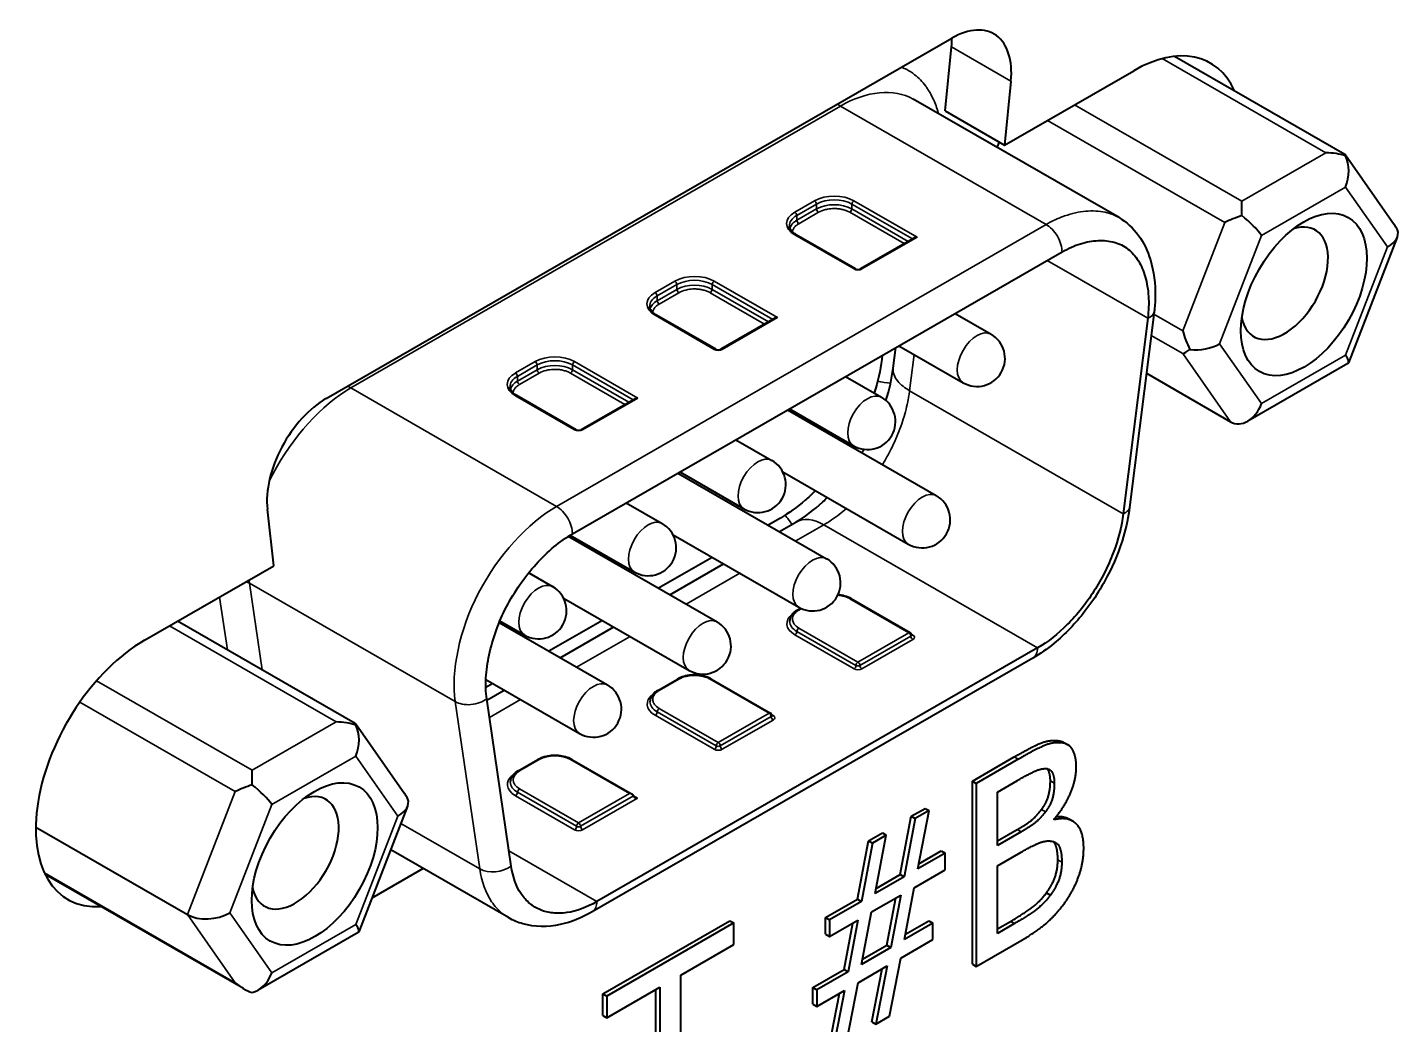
# Model space of a CAD drawing. Header units: millimetres. Extents: x 0 to 1682, y 0 to 1188.
# Drawn here: x 1558.25 to 1568.06, y 968.57 to 975.7 of the extents above; entities that cross this region are included whole.
import ezdxf

# ---------------------------------------------------------------- set-up
doc = ezdxf.new("R2010")
doc.units = ezdxf.units.MM
doc.header["$LTSCALE"] = 2
doc.layers.add('가시적인 것(ISO)', color=3, linetype='Continuous', lineweight=40)
doc.layers.add('가시적인 좁은 것(ISO)', color=3, linetype='Continuous', lineweight=35)

msp = doc.modelspace()

# ---------------------------------------------------------------- linework, layer by layer
at = {"layer": '가시적인 것(ISO)'}
for p, q in [((1560.3837, 973.0438), (1564.8562, 975.6194)), ((1564.8077, 975.099), (1564.8531, 975.5564)), ((1567.6652, 974.7878), (1566.4477, 975.4889)), ((1565.232, 974.8547), (1566.1555, 975.3865)), ((1565.2774, 975.3121), (1565.232, 974.8547)), ((1566.05, 974.3359), (1564.5792, 975.1829)), ((1564.8077, 975.099), (1565.232, 974.8547)), ((1565.1796, 974.8371), (1565.1948, 974.8761)), ((1567.6679, 974.7853), (1568.0169, 974.2874)), ((1566.9281, 974.3501), (1566.9281, 974.4535)), ((1564.1658, 973.9697), (1563.742, 974.2138)), ((1564.5874, 974.1914), (1564.2024, 973.9697)), ((1568.0393, 974.1973), (1567.6908, 973.2989)), ((1562.1428, 972.0755), (1565.6428, 974.0911)), ((1563.1674, 973.3948), (1562.7436, 973.6388)), ((1564.8781, 973.6507), (1565.1353, 973.5026)), ((1566.3011, 973.6615), (1566.1259, 972.2644)), ((1563.589, 973.6165), (1563.2039, 973.3948)), ((1566.2554, 973.6162), (1566.0803, 972.2192)), ((1564.3572, 973.3507), (1564.3536, 973.3221)), ((1564.4355, 973.2591), (1564.454, 973.4064)), ((1564.4774, 973.4199), (1564.9357, 973.156)), ((1567.6862, 973.2934), (1566.9701, 972.8811)), ((1564.0947, 973.1995), (1564.3518, 973.0515)), ((1566.2461, 973.2229), (1566.8465, 972.8772)), ((1562.1689, 972.8198), (1561.7451, 973.0638)), ((1562.5905, 973.0415), (1562.2055, 972.8198)), ((1563.68, 972.9608), (1564.7435, 972.3483)), ((1563.6939, 972.9687), (1564.1522, 972.7048)), ((1563.3112, 972.7484), (1563.5683, 972.6003)), ((1562.8966, 972.5096), (1563.9601, 971.8971)), ((1562.9104, 972.5176), (1563.3687, 972.2537)), ((1563.6463, 972.5186), (1564.5439, 972.0017)), ((1562.5277, 972.2972), (1562.7848, 972.1491)), ((1560.008, 971.8464), (1559.9626, 972.2515)), ((1563.6292, 972.1881), (1563.542, 972.1379)), ((1563.6227, 972.0914), (1563.7407, 972.1594)), ((1562.1138, 972.058), (1563.1766, 971.446)), ((1562.1272, 972.0663), (1562.5852, 971.8025)), ((1562.8628, 972.0674), (1563.7604, 971.5505)), ((1563.1412, 971.9071), (1562.7585, 971.6867)), ((1559.0845, 971.3146), (1560.008, 971.8464)), ((1561.8307, 971.7962), (1562.0014, 971.6979)), ((1562.8392, 971.6403), (1563.2219, 971.8606)), ((1562.0793, 971.6162), (1562.977, 971.0993)), ((1564.1355, 971.6123), (1564.5578, 971.3691)), ((1563.7518, 971.5309), (1563.7737, 971.5435)), ((1560.591, 970.7188), (1559.3205, 971.4505)), ((1561.6193, 971.4404), (1562.3931, 970.9948)), ((1561.6247, 971.4533), (1561.8018, 971.3513)), ((1562.3577, 971.4559), (1561.975, 971.2356)), ((1562.0557, 971.1891), (1562.4384, 971.4095)), ((1565.4344, 971.1867), (1562.2845, 969.3729)), ((1565.4676, 971.2602), (1562.3179, 969.4464)), ((1561.3095, 971.1573), (1561.3095, 971.1573)), ((1561.5742, 971.0048), (1561.5235, 970.9756)), ((1561.5243, 971.0336), (1562.1935, 970.6482)), ((1562.7534, 970.9559), (1562.8948, 971.0374)), ((1563.1371, 971.0374), (1563.5594, 970.7942)), ((1561.7053, 969.6999), (1561.5301, 970.8951)), ((1561.5313, 970.8871), (1561.655, 970.9583)), ((1561.3304, 970.8643), (1561.3304, 970.8643)), ((1560.5937, 970.7164), (1560.9428, 970.2184)), ((1565.5988, 970.5982), (1565.6271, 970.5819)), ((1565.6553, 970.5838), (1565.6836, 970.5675)), ((1561.7549, 970.381), (1561.8964, 970.4624)), ((1562.1386, 970.4624), (1562.5709, 970.2135)), ((1565.0019, 970.3075), (1565.3017, 970.4801)), ((1565.33, 970.4638), (1565.0302, 970.2912)), ((1559.854, 970.2812), (1559.854, 970.3845)), ((1565.0019, 968.9994), (1565.0019, 970.3075)), ((1565.0019, 970.3075), (1565.0302, 970.2912)), ((1565.1806, 970.2293), (1565.3245, 970.3122)), ((1565.0302, 970.2912), (1565.0302, 968.9831)), ((1565.1806, 969.8467), (1565.1806, 970.2293)), ((1560.9652, 970.1284), (1560.6167, 969.2299)), ((1564.5655, 970.0561), (1564.6636, 970.1126)), ((1564.6919, 970.0963), (1564.5938, 970.0399)), ((1564.6121, 969.6794), (1564.6919, 970.0963)), ((1564.6636, 970.1126), (1564.6919, 970.0963)), ((1564.4857, 969.6392), (1564.5655, 970.0561)), ((1564.5938, 970.0399), (1564.514, 969.6229)), ((1564.5655, 970.0561), (1564.5938, 970.0399)), ((1565.5858, 970.0302), (1565.5858, 970.0366)), ((1565.6905, 970.0378), (1565.7188, 970.0216)), ((1558.3067, 969.9771), (1559.3905, 969.3529)), ((1564.2602, 969.8803), (1564.3583, 969.9368)), ((1564.3866, 969.9205), (1564.2885, 969.864)), ((1564.3068, 969.5036), (1564.3866, 969.9205)), ((1564.3583, 969.9368), (1564.3866, 969.9205)), ((1565.1806, 969.8793), (1565.3228, 969.9612)), ((1565.3511, 969.9449), (1565.1806, 969.8467)), ((1561.6852, 969.3313), (1560.8439, 969.8157)), ((1564.1804, 969.4634), (1564.2602, 969.8803)), ((1564.2885, 969.864), (1564.2087, 969.4471)), ((1564.2602, 969.8803), (1564.2885, 969.864)), ((1564.6191, 969.716), (1564.78, 969.8087)), ((1564.78, 969.8087), (1564.8083, 969.7924)), ((1564.8083, 969.7924), (1564.6121, 969.6794)), ((1564.8083, 969.6737), (1564.8083, 969.7924)), ((1565.1806, 969.7015), (1565.3511, 969.7997)), ((1559.7911, 968.8241), (1558.3739, 969.6402)), ((1561.0763, 969.6819), (1560.7103, 969.4712)), ((1564.514, 969.6229), (1564.3068, 969.5036)), ((1564.3138, 969.5402), (1564.4857, 969.6392)), ((1564.4857, 969.6392), (1564.514, 969.6229)), ((1564.5855, 969.5454), (1564.8083, 969.6737)), ((1565.1806, 969.2181), (1565.1806, 969.7015)), ((1564.5168, 969.1761), (1564.5855, 969.5454)), ((1563.9512, 969.3314), (1564.1804, 969.4634)), ((1564.2087, 969.4471), (1563.9795, 969.3151)), ((1564.1804, 969.4634), (1564.2087, 969.4471)), ((1564.2802, 969.3717), (1564.4902, 969.4926)), ((1564.3913, 969.1343), (1564.455, 969.4723)), ((1564.4902, 969.4926), (1564.4196, 969.118)), ((1565.5309, 969.5075), (1565.5592, 969.4913)), ((1563.9512, 969.2127), (1563.9512, 969.3314)), ((1563.9512, 969.3314), (1563.9795, 969.3151)), ((1563.9795, 969.3151), (1563.9795, 969.1964)), ((1563.9795, 969.1964), (1564.1821, 969.3131)), ((1564.1821, 969.3131), (1564.1134, 968.9438)), ((1564.2096, 968.9971), (1564.2802, 969.3717)), ((1560.612, 969.2244), (1559.896, 968.8121)), ((1562.3596, 968.7858), (1563.2691, 969.3096)), ((1563.2974, 969.2933), (1562.3879, 968.7696)), ((1563.2691, 969.3096), (1563.2974, 969.2933)), ((1563.2974, 969.1385), (1563.2974, 969.2933)), ((1564.0851, 968.9601), (1564.1471, 969.2929)), ((1564.7194, 969.2928), (1564.5168, 969.1761)), ((1564.5236, 969.2126), (1564.6911, 969.3091)), ((1564.6911, 969.3091), (1564.7194, 969.2928)), ((1564.7194, 969.1741), (1564.7194, 969.2928)), ((1565.1806, 969.2507), (1565.2742, 969.3046)), ((1565.3025, 969.2883), (1565.1806, 969.2181)), ((1562.9178, 968.92), (1563.2974, 969.1385)), ((1563.9512, 969.2127), (1563.9795, 969.1964)), ((1564.4196, 969.118), (1564.2096, 968.9971)), ((1564.2165, 969.0337), (1564.3913, 969.1343)), ((1564.3913, 969.1343), (1564.4196, 969.118)), ((1564.4902, 969.0421), (1564.7194, 969.1741)), ((1565.0302, 968.9831), (1565.3548, 969.17)), ((1564.4104, 968.6262), (1564.4902, 969.0421)), ((1562.9178, 967.7667), (1562.9178, 968.92)), ((1563.8623, 968.8318), (1564.0851, 968.9601)), ((1564.1134, 968.9438), (1563.8906, 968.8155)), ((1564.0851, 968.9601), (1564.1134, 968.9438)), ((1564.1849, 968.8663), (1564.3921, 968.9856)), ((1564.284, 968.586), (1564.3568, 968.9652)), ((1564.3921, 968.9856), (1564.3123, 968.5697)), ((1565.0019, 968.9994), (1565.0302, 968.9831)), ((1562.3879, 968.6148), (1562.7675, 968.8334)), ((1562.7675, 968.8334), (1562.7675, 967.6801)), ((1563.8623, 968.7131), (1563.8623, 968.8318)), ((1563.8623, 968.8318), (1563.8906, 968.8155)), ((1564.1051, 968.4504), (1564.1849, 968.8663)), ((1562.3596, 968.6311), (1562.3596, 968.7858)), ((1562.3596, 968.7858), (1562.3879, 968.7696)), ((1562.3879, 968.7696), (1562.3879, 968.6148)), ((1562.7392, 967.6964), (1562.7392, 968.8171)), ((1563.8906, 968.8155), (1563.8906, 968.6968)), ((1563.8906, 968.6968), (1564.0868, 968.8098)), ((1563.9787, 968.4102), (1564.0515, 968.7894)), ((1564.0868, 968.8098), (1564.007, 968.3939)), ((1562.3596, 968.6311), (1562.3879, 968.6148)), ((1563.8623, 968.7131), (1563.8906, 968.6968)), ((1564.3123, 968.5697), (1564.4104, 968.6262)), ((1564.284, 968.586), (1564.3123, 968.5697))]:
    msp.add_line(p, q, dxfattribs=at)
for centre, radius, start in [((1565.0355, 973.3293), 0.2, 240.06401), ((1564.252, 972.8781), 0.2, 240.06401), ((1563.4685, 972.427), 0.2, 240.06401), ((1564.6437, 972.175), 0.2, 240.06401), ((1562.685, 971.9758), 0.2, 240.06401), ((1563.8603, 971.7238), 0.2, 240.06401), ((1561.9016, 971.5246), 0.2, 240.06401), ((1563.0768, 971.2727), 0.2, 240.06401), ((1564.5478, 971.3518), 0.02, 0), ((1562.2933, 970.8215), 0.2, 240.06401), ((1563.5494, 970.7768), 0.02, 0)]:
    msp.add_arc(centre, radius, start, 60.06401, dxfattribs=at)
for centre, major_axis, ratio, start_param, end_param in [((1564.8562, 975.1288), (0.2994, 0.52), 0.578093, 5.37471, 7.06665), ((1564.432, 975.3732), (0.2994, 0.52), 0.578093, 5.37471, 5.499713), ((1566.1555, 974.4872), (0.5489, 0.9532), 0.578093, 5.88475, 7.06665), ((1565.7313, 974.7315), (0.5489, 0.9532), 0.578093, 5.88475, 5.888031), ((1567.5285, 974.6357), (0.2828, 0), 0.578093, 1.047198, 1.570796), ((1567.5285, 974.6357), (0.1382, 0.151), 0.200209, 6.067743, 6.327609), ((1567.5285, 974.6357), (0.0495, 0.2231), 0.697566, 4.496947, 5.544144), ((1566.9281, 974.29), (0.2442, 0.0862), 0.219744, 1.493425, 2.017023), ((1566.9281, 974.29), (-0.1605, 0.1377), 0.219744, 3.851553, 4.89875), ((1567.2332, 973.8667), (-0.2196, -0.3813), 0.578093, 5.698553, 10.00941), ((1567.8287, 974.2074), (-0.2155, -0.0261), 0.564325, 2.21619, 3.263388), ((1567.8287, 974.2074), (-0.2065, 0.1889), 0.697566, 4.233214, 4.404232), ((1564.6074, 974.1799), (0.0283, 0), 0.578093, 1.570796, 2.354261), ((1566.1423, 973.6814), (0.1588, -0.0199), 0.479874, 6.283098, 6.283185), ((1563.6089, 973.6049), (0.0283, 0), 0.578093, 1.570796, 2.354261), ((1566.6279, 973.516), (0.0922, -0.2613), 0.410496, 4.526028, 5.049626), ((1566.6279, 973.516), (-0.2155, -0.0261), 0.564325, 1.168993, 2.21619), ((1566.6279, 973.516), (0.1382, 0.151), 0.200209, 3.449749, 3.973348), ((1567.5285, 973.4334), (0.1605, -0.1377), 0.219744, 6.205814, 6.993145), ((1560.3837, 972.5533), (0.2994, 0.52), 0.578093, 0.783464, 2.475404), ((1562.6105, 973.0299), (0.0283, 0), 0.578093, 1.570796, 2.354261), ((1566.9281, 973.0877), (0.0495, 0.2231), 0.697566, 2.926151, 4.496947), ((1559.0845, 970.4153), (-0.5489, -0.9532), 0.578093, 3.925057, 6.651513), ((1565.3545, 971.3254), (0.0799, -0.1386), 0.577957, 6.283066, 6.283185), ((1560.4544, 970.5667), (0.2828, 0), 0.578093, 1.047198, 1.570796), ((1560.4544, 970.5667), (0.1382, 0.151), 0.200209, 6.067743, 6.327609), ((1560.4544, 970.5667), (0.0495, 0.2231), 0.697566, 4.496947, 5.544144), ((1559.854, 970.221), (0.2442, 0.0862), 0.219744, 1.493425, 2.017023), ((1559.854, 970.221), (-0.1605, 0.1377), 0.219744, 3.851553, 4.89875), ((1560.1621, 969.7947), (-0.2196, -0.3813), 0.578093, 5.698553, 10.00941), ((1560.7546, 970.1384), (-0.2065, 0.1889), 0.697566, 4.233214, 4.404232), ((1562.551, 970.2019), (0.0283, 0), 0.578093, 0, 1.570796), ((1562.6075, 970.2019), (0.0283, 0), 0.578093, 3.141593, 4.712389), ((1560.7546, 970.1384), (0.2155, 0.0261), 0.564325, 5.357783, 6.404981), ((1559.5538, 969.447), (-0.2155, -0.0261), 0.564325, 0.645394, 2.21619), ((1560.4544, 969.3644), (-0.1605, 0.1377), 0.219744, 3.064221, 3.851553), ((1559.854, 969.0187), (0.0495, 0.2231), 0.697566, 3.449749, 4.496947), ((1559.854, 969.0187), (0.2065, -0.1889), 0.697566, 4.756813, 5.280411)]:
    msp.add_ellipse(centre, major_axis=major_axis, ratio=ratio, start_param=start_param, end_param=end_param, dxfattribs=at)
for centre in [(1567.3717, 973.7868), (1560.3007, 969.7149)]:
    msp.add_ellipse(centre, major_axis=(-0.3174, -0.5511), ratio=0.578093, dxfattribs=at)
for points, degree in [([(1564.4337, 975.2285), (1564.4337, 975.2285), (1564.4337, 975.2285), (1564.4337, 975.2285)], 3), ([(1566.05, 974.3359), (1566.05, 974.3359), (1566.05, 974.3359), (1566.05, 974.3359)], 3), ([(1564.3536, 973.3221), (1564.3438, 973.244), (1564.3265, 973.1639), (1564.3005, 973.081)], 3), ([(1564.3841, 973.0283), (1564.4092, 973.1076), (1564.4259, 973.1835), (1564.4355, 973.2592)], 3), ([(1564.1355, 972.7144), (1564.1332, 972.7105), (1564.1308, 972.7065), (1564.1284, 972.7025)], 3), ([(1563.807, 972.3156), (1563.7483, 972.2647), (1563.6891, 972.2227), (1563.6292, 972.1881)], 3), ([(1566.1259, 972.2644), (1566.1259, 972.2644), (1566.1259, 972.2643), (1566.1259, 972.2643)], 3), ([(1565.3017, 970.4801), (1565.4227, 970.5498), (1565.5438, 970.6015), (1565.5988, 970.5982)], 2), ([(1565.5988, 970.5982), (1565.6319, 970.5972), (1565.6553, 970.5838)], 2), ([(1565.6271, 970.5819), (1565.572, 970.5852), (1565.451, 970.5335), (1565.33, 970.4638)], 2), ([(1565.7444, 970.4078), (1565.7444, 970.4904), (1565.6885, 970.5801), (1565.6271, 970.5819)], 2), ([(1565.3245, 970.3122), (1565.4043, 970.3582), (1565.4932, 970.3988), (1565.5299, 970.3966)], 2), ([(1565.5299, 970.3966), (1565.5601, 970.3939), (1565.5876, 970.3397), (1565.5876, 970.2931)], 2), ([(1565.5858, 970.0366), (1565.6601, 970.1207), (1565.7444, 970.3155), (1565.7444, 970.4078)], 2), ([(1565.4961, 970.1044), (1565.5309, 970.1499), (1565.5594, 970.2479), (1565.5594, 970.3094)], 2), ([(1565.5876, 970.2931), (1565.5876, 970.2316), (1565.5592, 970.1336), (1565.5244, 970.0881)], 2), ([(1565.3228, 969.9612), (1565.3934, 970.0018), (1565.4603, 970.0573), (1565.4961, 970.1044)], 2), ([(1565.5244, 970.0881), (1565.4886, 970.041), (1565.4217, 969.9855), (1565.3511, 969.9449)], 2), ([(1565.7976, 969.8268), (1565.7976, 969.9518), (1565.6867, 970.0565), (1565.5858, 970.0302)], 2), ([(1565.601, 970.0544), (1565.6534, 970.0592), (1565.6905, 970.0378)], 2), ([(1565.3511, 969.7997), (1565.429, 969.8445), (1565.5134, 969.8804), (1565.5491, 969.8798)], 2), ([(1565.5491, 969.8798), (1565.6041, 969.8775), (1565.6408, 969.8033), (1565.6408, 969.729)], 2), ([(1565.6802, 969.4634), (1565.7334, 969.5428), (1565.7976, 969.7292), (1565.7976, 969.8268)], 2), ([(1565.5309, 969.5075), (1565.5731, 969.5668), (1565.6125, 969.6764), (1565.6125, 969.7453)], 2), ([(1565.6408, 969.729), (1565.6408, 969.6601), (1565.6014, 969.5505), (1565.5592, 969.4913)], 2), ([(1565.2742, 969.3046), (1565.3732, 969.3616), (1565.4869, 969.4483), (1565.5309, 969.5075)], 2), ([(1565.5592, 969.4913), (1565.5152, 969.432), (1565.4015, 969.3453), (1565.3025, 969.2883)], 2), ([(1565.3548, 969.17), (1565.4703, 969.2365), (1565.6161, 969.3692), (1565.6802, 969.4634)], 2), ([(1562.2844, 969.3728), (1562.2844, 969.3728), (1562.2845, 969.3728), (1562.2845, 969.3729)], 3)]:
    msp.add_open_spline(points, degree=degree, dxfattribs=at)
for points, degree, knots in [([(1566.05, 974.3359), (1566.1042, 974.3047), (1566.1521, 974.2602), (1566.2266, 974.1574), (1566.2548, 974.0977), (1566.2991, 973.9529), (1566.3108, 973.8628), (1566.3082, 973.7334), (1566.3056, 973.6976), (1566.3011, 973.6615)], 3, [0, 0, 0, 0, 0.0628406, 0.0628406, 0.1268226, 0.1268226, 0.2083423, 0.2083423, 0.238476, 0.238476, 0.238476, 0.238476]), ([(1563.742, 974.2138), (1563.7356, 974.2174), (1563.7298, 974.2214), (1563.7195, 974.2295), (1563.7149, 974.2337), (1563.7072, 974.2422), (1563.7041, 974.2465), (1563.699, 974.255), (1563.6971, 974.2592), (1563.6946, 974.2675), (1563.6939, 974.2716), (1563.6937, 974.2756)], 3, [3.1415927, 3.1415927, 3.1415927, 3.1415927, 3.2937523, 3.2937523, 3.445912, 3.445912, 3.5980716, 3.5980716, 3.7502313, 3.7502313, 3.9023909, 3.9023909, 3.9023909, 3.9023909]), ([(1565.6428, 974.0911), (1565.6879, 974.117), (1565.7319, 974.136), (1565.8181, 974.1627), (1565.8608, 974.1704), (1565.9419, 974.174), (1565.9802, 974.1701), (1566.0521, 974.15), (1566.0852, 974.1338), (1566.1426, 974.0893), (1566.1676, 974.0605), (1566.209, 973.9928), (1566.2253, 973.9544), (1566.2496, 973.8694), (1566.2575, 973.8224), (1566.2638, 973.7238), (1566.2624, 973.6717), (1566.2554, 973.6162)], 3, [-1, -1, -1, -1, -0.875, -0.875, -0.75, -0.75, -0.625, -0.625, -0.5, -0.5, -0.375, -0.375, -0.25, -0.25, -0.125, -0.125, 0, 0, 0, 0]), ([(1564.1658, 973.9697), (1564.1667, 973.9692), (1564.1679, 973.9686), (1564.1707, 973.9676), (1564.1723, 973.9671), (1564.1759, 973.9664), (1564.1779, 973.9661), (1564.1822, 973.9657), (1564.1846, 973.9657), (1564.1893, 973.9659), (1564.1917, 973.9662), (1564.196, 973.9671), (1564.1979, 973.9677), (1564.2006, 973.9688), (1564.2016, 973.9693), (1564.2024, 973.9697)], 3, [0, 0, 0, 0, 0.00145885, 0.00145885, 0.00288693, 0.00288693, 0.00444941, 0.00444941, 0.00618339, 0.00618339, 0.00801387, 0.00801387, 0.00976599, 0.00976599, 0.01097911, 0.01097911, 0.01097911, 0.01097911]), ([(1562.7436, 973.6388), (1562.7372, 973.6425), (1562.7314, 973.6464), (1562.721, 973.6545), (1562.7165, 973.6587), (1562.7088, 973.6672), (1562.7056, 973.6715), (1562.7006, 973.68), (1562.6987, 973.6842), (1562.6961, 973.6925), (1562.6954, 973.6966), (1562.6952, 973.7007)], 3, [3.1415927, 3.1415927, 3.1415927, 3.1415927, 3.2937523, 3.2937523, 3.445912, 3.445912, 3.5980716, 3.5980716, 3.7502313, 3.7502313, 3.9023909, 3.9023909, 3.9023909, 3.9023909]), ([(1563.1674, 973.3948), (1563.1683, 973.3942), (1563.1695, 973.3937), (1563.1723, 973.3926), (1563.1739, 973.3922), (1563.1774, 973.3914), (1563.1794, 973.3911), (1563.1838, 973.3907), (1563.1861, 973.3907), (1563.1908, 973.391), (1563.1932, 973.3913), (1563.1975, 973.3922), (1563.1995, 973.3928), (1563.2022, 973.3938), (1563.2032, 973.3943), (1563.2039, 973.3948)], 3, [0, 0, 0, 0, 0.00145885, 0.00145885, 0.00288693, 0.00288693, 0.00444941, 0.00444941, 0.00618339, 0.00618339, 0.00801387, 0.00801387, 0.00976599, 0.00976599, 0.01097911, 0.01097911, 0.01097911, 0.01097911]), ([(1561.7451, 973.0638), (1561.7387, 973.0675), (1561.7329, 973.0714), (1561.7226, 973.0795), (1561.7181, 973.0837), (1561.7104, 973.0922), (1561.7072, 973.0965), (1561.7021, 973.105), (1561.7003, 973.1093), (1561.6977, 973.1176), (1561.697, 973.1216), (1561.6968, 973.1257)], 3, [3.1415927, 3.1415927, 3.1415927, 3.1415927, 3.2937523, 3.2937523, 3.445912, 3.445912, 3.5980716, 3.5980716, 3.7502313, 3.7502313, 3.9023909, 3.9023909, 3.9023909, 3.9023909]), ([(1562.1689, 972.8198), (1562.1698, 972.8193), (1562.171, 972.8187), (1562.1738, 972.8177), (1562.1754, 972.8172), (1562.179, 972.8164), (1562.181, 972.8161), (1562.1853, 972.8158), (1562.1877, 972.8157), (1562.1924, 972.816), (1562.1948, 972.8163), (1562.1991, 972.8172), (1562.2011, 972.8178), (1562.2038, 972.8189), (1562.2047, 972.8194), (1562.2055, 972.8198)], 3, [0, 0, 0, 0, 0.00145885, 0.00145885, 0.00288693, 0.00288693, 0.00444941, 0.00444941, 0.00618339, 0.00618339, 0.00801387, 0.00801387, 0.00976599, 0.00976599, 0.01097911, 0.01097911, 0.01097911, 0.01097911]), ([(1564.2131, 972.6537), (1564.2171, 972.6603), (1564.221, 972.6669), (1564.2261, 972.6755), (1564.2273, 972.6775), (1564.2284, 972.6795)], 3, [0.192867965, 0.192867965, 0.192867965, 0.192867965, 0.198603676, 0.198603676, 0.20036473, 0.20036473, 0.20036473, 0.20036473]), ([(1563.8802, 972.3839), (1563.8787, 972.3825), (1563.8544, 972.3582), (1563.83, 972.3355), (1563.807, 972.3156)], 3, [0.74554502, 0.74554502, 0.74554502, 0.74554502, 0.75000605, 0.82049107, 0.82049107, 0.82049107, 0.82049107]), ([(1563.7407, 972.1594), (1563.8015, 972.1944), (1563.8683, 972.2437), (1563.944, 972.3145), (1563.9545, 972.3247), (1563.965, 972.3351)], 3, [0, 0, 0, 0, 0.07608676, 0.07608676, 0.08829626, 0.08829626, 0.08829626, 0.08829626]), ([(1566.1259, 972.2643), (1566.1173, 972.1976), (1566.103, 972.1273), (1566.0544, 971.9617), (1566.0145, 971.8643), (1565.9599, 971.7592), (1565.9532, 971.7467), (1565.9361, 971.7158), (1565.9255, 971.6974), (1565.8816, 971.6245), (1565.8452, 971.5717), (1565.7397, 971.436), (1565.6649, 971.3573), (1565.5372, 971.2522), (1565.4861, 971.2165), (1565.4344, 971.1867)], 3, [0, 0, 0, 0, 0.0564974, 0.0564974, 0.1348795, 0.1348795, 0.1454832, 0.1454832, 0.1613929, 0.1613929, 0.2093116, 0.2093116, 0.2922888, 0.2922888, 0.3443958, 0.3443958, 0.3443958, 0.3443958]), ([(1566.0803, 972.2192), (1566.0689, 972.1284), (1566.0452, 972.0344), (1565.9911, 971.8925), (1565.9702, 971.8451), (1565.9242, 971.7534), (1565.8989, 971.7085), (1565.8431, 971.6211), (1565.8128, 971.5791), (1565.7499, 971.5004), (1565.717, 971.4632), (1565.6135, 971.3588), (1565.5414, 971.3027), (1565.4676, 971.2602)], 3, [-1, -1, -1, -1, -0.75, -0.75, -0.625, -0.625, -0.5, -0.5, -0.375, -0.375, -0.25, -0.25, 0, 0, 0, 0]), ([(1561.5301, 970.8951), (1561.5232, 970.9426), (1561.5218, 970.993), (1561.528, 971.0986), (1561.5359, 971.1545), (1561.5602, 971.2678), (1561.5765, 971.325), (1561.618, 971.4405), (1561.6429, 971.4981), (1561.7004, 971.6088), (1561.7334, 971.663), (1561.8053, 971.7659), (1561.8436, 971.8139), (1561.9244, 971.9035), (1561.9672, 971.9451), (1562.0537, 972.0179), (1562.0977, 972.0496), (1562.1428, 972.0755)], 3, [-1, -1, -1, -1, -0.875, -0.875, -0.75, -0.75, -0.625, -0.625, -0.5, -0.5, -0.375, -0.375, -0.25, -0.25, -0.125, -0.125, 0, 0, 0, 0]), ([(1564.1355, 971.6123), (1564.1223, 971.6199), (1564.1074, 971.6261), (1564.0757, 971.6354), (1564.059, 971.6386), (1564.0419, 971.6402)], 3, [0, 0, 0, 0, 0.3141593, 0.3141593, 0.6214544, 0.6214544, 0.6214544, 0.6214544]), ([(1563.7518, 971.5309), (1563.7452, 971.5271), (1563.739, 971.5229), (1563.7277, 971.5139), (1563.7225, 971.5091), (1563.7133, 971.4987), (1563.7093, 971.4932), (1563.7027, 971.4815), (1563.7001, 971.4754), (1563.6966, 971.4626), (1563.6957, 971.4561), (1563.6957, 971.4495)], 3, [1.5707963, 1.5707963, 1.5707963, 1.5707963, 1.727876, 1.727876, 1.8849556, 1.8849556, 2.0420352, 2.0420352, 2.1991149, 2.1991149, 2.3561945, 2.3561945, 2.3561945, 2.3561945]), ([(1564.5678, 971.3518), (1564.5678, 971.3508), (1564.5681, 971.3498), (1564.5684, 971.3491), (1564.5685, 971.349), (1564.5685, 971.3489)], 3, [0, 0, 0, 0, 0.002220337, 0.002220337, 0.003327735, 0.003327735, 0.003327735, 0.003327735]), ([(1563.1371, 971.0374), (1563.1239, 971.045), (1563.109, 971.0512), (1563.0769, 971.0606), (1563.0598, 971.0637), (1563.0249, 971.0669), (1563.007, 971.0669), (1562.972, 971.0637), (1562.9549, 971.0606), (1562.9229, 971.0512), (1562.908, 971.045), (1562.8948, 971.0374)], 3, [6.283185, 6.283185, 6.283185, 6.283185, 6.597345, 6.597345, 6.911504, 6.911504, 7.225663, 7.225663, 7.539822, 7.539822, 7.853982, 7.853982, 7.853982, 7.853982]), ([(1562.7534, 970.9559), (1562.7468, 970.9521), (1562.7406, 970.948), (1562.7292, 970.939), (1562.7241, 970.9341), (1562.7149, 970.9237), (1562.7109, 970.9182), (1562.7043, 970.9065), (1562.7017, 970.9004), (1562.6982, 970.8877), (1562.6973, 970.8811), (1562.6973, 970.8746)], 3, [1.5707963, 1.5707963, 1.5707963, 1.5707963, 1.727876, 1.727876, 1.8849556, 1.8849556, 2.0420352, 2.0420352, 2.1991149, 2.1991149, 2.3561945, 2.3561945, 2.3561945, 2.3561945]), ([(1563.5694, 970.7768), (1563.5694, 970.7758), (1563.5697, 970.7749), (1563.57, 970.7741), (1563.5701, 970.774), (1563.5701, 970.774)], 3, [0, 0, 0, 0, 0.002220337, 0.002220337, 0.003327735, 0.003327735, 0.003327735, 0.003327735]), ([(1562.1386, 970.4624), (1562.1254, 970.47), (1562.1105, 970.4762), (1562.0785, 970.4856), (1562.0614, 970.4888), (1562.0264, 970.492), (1562.0086, 970.492), (1561.9736, 970.4888), (1561.9565, 970.4856), (1561.9245, 970.4762), (1561.9096, 970.47), (1561.8964, 970.4624)], 3, [6.283185, 6.283185, 6.283185, 6.283185, 6.597345, 6.597345, 6.911504, 6.911504, 7.225663, 7.225663, 7.539822, 7.539822, 7.853982, 7.853982, 7.853982, 7.853982]), ([(1565.5594, 970.3094), (1565.5594, 970.356), (1565.542, 970.3901), (1565.5374, 970.3955)], 2, [0, 0, 0, 1, 1.259239, 1.259239, 1.259239]), ([(1561.7549, 970.381), (1561.7483, 970.3772), (1561.7422, 970.373), (1561.7308, 970.364), (1561.7256, 970.3592), (1561.7164, 970.3488), (1561.7124, 970.3433), (1561.7059, 970.3316), (1561.7033, 970.3254), (1561.6998, 970.3127), (1561.6989, 970.3062), (1561.6989, 970.2996)], 3, [1.5707963, 1.5707963, 1.5707963, 1.5707963, 1.727876, 1.727876, 1.8849556, 1.8849556, 2.0420352, 2.0420352, 2.1991149, 2.1991149, 2.3561945, 2.3561945, 2.3561945, 2.3561945]), ([(1565.6125, 969.7453), (1565.6125, 969.8195), (1565.5891, 969.867), (1565.5812, 969.8746)], 2, [0, 0, 0, 1, 1.276687, 1.276687, 1.276687]), ([(1562.3179, 969.4464), (1562.2441, 969.4039), (1562.1718, 969.377), (1562.0688, 969.3622), (1562.0354, 969.3615), (1561.9725, 969.3678), (1561.9427, 969.3749), (1561.8869, 969.398), (1561.8612, 969.4139), (1561.8152, 969.4527), (1561.7945, 969.4756), (1561.7402, 969.5556), (1561.7167, 969.6221), (1561.7053, 969.6999)], 3, [-1, -1, -1, -1, -0.75, -0.75, -0.625, -0.625, -0.5, -0.5, -0.375, -0.375, -0.25, -0.25, 0, 0, 0, 0]), ([(1562.2844, 969.3728), (1562.2117, 969.3312), (1562.1329, 969.2983), (1561.9656, 969.2622), (1561.874, 969.2627), (1561.7543, 969.2967), (1561.7202, 969.3111), (1561.6886, 969.3293)], 3, [0, 0, 0, 0, 0.074877, 0.074877, 0.1634822, 0.1634822, 0.2002796, 0.2002796, 0.2002796, 0.2002796])]:
    msp.add_open_spline(points, degree=degree, knots=knots, dxfattribs=at)
at = {"layer": '가시적인 좁은 것(ISO)'}
for p, q in [((1565.2774, 975.3121), (1564.8531, 975.5564)), ((1567.5285, 974.7992), (1566.3594, 975.4725)), ((1564.0589, 975.134), (1560.5588, 973.1184)), ((1565.5297, 974.287), (1564.0589, 975.134)), ((1565.7317, 975.1425), (1566.9281, 974.4535)), ((1566.8056, 974.3012), (1565.5382, 975.0311)), ((1566.9281, 974.4535), (1567.5285, 974.7992)), ((1567.0695, 974.2085), (1567.6699, 974.5543)), ((1567.6699, 974.5543), (1567.9701, 974.126)), ((1563.8734, 974.4565), (1563.732, 974.3751)), ((1563.7461, 974.3512), (1563.8876, 974.4326)), ((1563.8876, 974.4326), (1563.8886, 974.3982)), ((1564.1402, 974.3982), (1564.1412, 974.4326)), ((1564.1412, 974.4326), (1564.5737, 974.1836)), ((1564.6074, 974.1962), (1564.1553, 974.4565)), ((1563.7461, 974.3512), (1563.7472, 974.3168)), ((1563.8886, 974.3982), (1563.7472, 974.3168)), ((1563.9027, 974.3743), (1563.7613, 974.2928)), ((1564.5155, 974.15), (1564.126, 974.3743)), ((1564.5433, 974.166), (1564.1402, 974.3982)), ((1565.5297, 974.287), (1562.0296, 972.2714)), ((1566.5055, 973.5272), (1566.8056, 974.3012)), ((1563.732, 974.2128), (1564.1558, 973.9687)), ((1564.2123, 973.9687), (1564.6074, 974.1962)), ((1566.7694, 973.4345), (1567.0695, 974.2085)), ((1567.9701, 974.126), (1567.6699, 973.352)), ((1565.5369, 974.03), (1566.2554, 973.6162)), ((1562.875, 973.8816), (1562.7336, 973.8001)), ((1562.7477, 973.7762), (1562.8891, 973.8577)), ((1562.8902, 973.8232), (1562.7487, 973.7418)), ((1562.8891, 973.8577), (1562.8902, 973.8232)), ((1563.1417, 973.8232), (1563.1427, 973.8577)), ((1563.5449, 973.5911), (1563.1417, 973.8232)), ((1563.1427, 973.8577), (1563.5753, 973.6086)), ((1563.6089, 973.6213), (1563.1569, 973.8816)), ((1562.7477, 973.7762), (1562.7487, 973.7418)), ((1562.9043, 973.7993), (1562.7629, 973.7179)), ((1563.517, 973.5751), (1563.1276, 973.7993)), ((1562.7336, 973.6378), (1563.1574, 973.3938)), ((1566.2991, 973.646), (1566.5055, 973.5272)), ((1563.2139, 973.3938), (1563.6089, 973.6213)), ((1566.5055, 973.3637), (1566.28, 973.4935)), ((1567.0695, 973.0062), (1566.7694, 973.4345)), ((1564.5529, 973.0988), (1564.5854, 973.3577)), ((1566.8465, 972.8772), (1566.5055, 973.3637)), ((1567.6699, 973.352), (1567.0695, 973.0062)), ((1561.8766, 973.3066), (1561.7351, 973.2252)), ((1561.7493, 973.2013), (1561.8907, 973.2827)), ((1561.8917, 973.2483), (1561.7503, 973.1668)), ((1561.8907, 973.2827), (1561.8917, 973.2483)), ((1562.1433, 973.2483), (1562.1443, 973.2827)), ((1562.5464, 973.0161), (1562.1433, 973.2483)), ((1562.1443, 973.2827), (1562.5768, 973.0336)), ((1562.6105, 973.0463), (1562.1584, 973.3066)), ((1561.7493, 973.2013), (1561.7503, 973.1668)), ((1561.9059, 973.2243), (1561.7644, 973.1429)), ((1562.5186, 973.0001), (1562.1292, 973.2243)), ((1562.0296, 972.2714), (1560.5588, 973.1184)), ((1561.7351, 973.0629), (1562.1589, 972.8188)), ((1562.2155, 972.8188), (1562.6105, 973.0463)), ((1564.5529, 973.0988), (1566.0803, 972.2192)), ((1563.7395, 972.0241), (1563.9403, 972.1398)), ((1563.9403, 972.1398), (1565.4676, 971.2602)), ((1562.956, 971.573), (1563.3387, 971.7934)), ((1559.8344, 971.7227), (1559.9253, 971.1022)), ((1561.3052, 970.8757), (1559.8344, 971.7227)), ((1559.6766, 971.2454), (1559.6212, 971.6236)), ((1564.1255, 971.6113), (1564.5478, 971.3682)), ((1563.7802, 971.5405), (1563.7618, 971.5299)), ((1560.4544, 970.7302), (1559.2621, 971.4168)), ((1563.7476, 971.3774), (1564.1699, 971.1342)), ((1564.1841, 971.1587), (1563.7618, 971.4019)), ((1562.1726, 971.1218), (1562.5553, 971.3422)), ((1563.7335, 971.3529), (1564.1558, 971.1097)), ((1564.5478, 971.3682), (1564.1841, 971.1587)), ((1564.1982, 971.1342), (1564.562, 971.3437)), ((1564.2124, 971.1097), (1564.5761, 971.3192)), ((1564.5761, 971.3517), (1564.5672, 971.3569)), ((1558.7416, 971.0251), (1559.854, 970.3845)), ((1562.9048, 971.0364), (1562.7634, 970.9549)), ((1563.1271, 971.0364), (1563.5494, 970.7932)), ((1561.5495, 970.763), (1561.7718, 970.891)), ((1559.7315, 970.2322), (1558.6216, 970.8714)), ((1561.3052, 970.8757), (1561.4804, 969.6804)), ((1562.7492, 970.8024), (1563.1715, 970.5592)), ((1563.1856, 970.5837), (1562.7634, 970.8269)), ((1563.5494, 970.7932), (1563.1856, 970.5837)), ((1559.854, 970.3845), (1560.4544, 970.7302)), ((1562.7351, 970.7779), (1563.1574, 970.5347)), ((1563.1998, 970.5592), (1563.5635, 970.7687)), ((1563.2139, 970.5347), (1563.5777, 970.7442)), ((1563.5777, 970.7768), (1563.5687, 970.7819)), ((1559.9954, 970.1395), (1560.5958, 970.4853)), ((1560.5958, 970.4853), (1560.896, 970.057)), ((1561.7649, 970.38), (1561.9063, 970.4614)), ((1562.1287, 970.4614), (1562.551, 970.2182)), ((1565.3017, 970.4801), (1565.33, 970.4638)), ((1565.5594, 970.3094), (1565.5876, 970.2931)), ((1559.3905, 969.3529), (1559.7315, 970.2322)), ((1561.7366, 970.203), (1562.1589, 969.9598)), ((1561.7508, 970.2275), (1562.1731, 969.9843)), ((1562.1872, 970.0088), (1561.7649, 970.2519)), ((1562.551, 970.2182), (1562.1872, 970.0088)), ((1562.2014, 969.9843), (1562.5792, 970.2019)), ((1562.6075, 970.1855), (1562.5792, 970.2018)), ((1559.6952, 969.3655), (1559.9954, 970.1395)), ((1562.2155, 969.9598), (1562.6075, 970.1855)), ((1565.4961, 970.1044), (1565.5244, 970.0881)), ((1560.896, 970.057), (1560.5958, 969.283)), ((1560.9172, 970.0047), (1561.4804, 969.6804)), ((1565.3228, 969.9612), (1565.3511, 969.9449)), ((1561.6894, 969.8083), (1562.3179, 969.4464)), ((1565.6125, 969.7453), (1565.6408, 969.729)), ((1558.3686, 969.6512), (1559.7315, 968.8664)), ((1559.7315, 968.8664), (1559.3905, 969.3529)), ((1559.9954, 968.9373), (1559.6952, 969.3655)), ((1560.5958, 969.283), (1559.9954, 968.9373)), ((1565.2742, 969.3046), (1565.3025, 969.2883))]:
    msp.add_line(p, q, dxfattribs=at)
for centre, major_axis, ratio, start_param, end_param in [((1564.0589, 975.2648), (-0.0798, 0.1387), 0.578093, 2.17271, 2.35796), ((1564.0144, 974.3754), (-0.1993, 0), 0.575862, 3.926991, 5.497787), ((1563.8734, 974.4402), (-0.01, 0.0173), 0.578093, 3.963831, 5.499721), ((1564.0144, 974.3596), (0.1793, 0), 0.575862, 0.785398, 2.356194), ((1564.0144, 974.3258), (-0.1779, 0), 0.575862, 3.926991, 5.497787), ((1564.1553, 974.4402), (-0.01, -0.0173), 0.578093, 3.925057, 5.460947), ((1563.873, 974.2939), (-0.1993, 0), 0.575862, 5.497787, 7.068583), ((1563.873, 974.2782), (-0.1793, 0), 0.575862, 5.497787, 6.307785), ((1563.873, 974.2443), (-0.1779, 0), 0.575862, 5.497787, 6.132007), ((1563.732, 974.3588), (-0.01, 0.0173), 0.578093, 3.963831, 5.499721), ((1563.7613, 974.3092), (0.01, -0.0173), 0.578093, 3.963831, 5.499721), ((1563.9027, 974.3906), (0.01, -0.0173), 0.578093, 3.963831, 5.499721), ((1564.126, 974.3906), (0.01, 0.0173), 0.578093, 3.925057, 5.460947), ((1563.732, 974.1964), (0.01, 0.0173), 0.578093, 0, 0.783464), ((1563.0159, 973.8004), (-0.1993, 0), 0.575862, 3.926991, 5.497787), ((1564.1558, 973.9524), (0.01, 0.0173), 0.578093, 6.283139, 7.06665), ((1564.2123, 973.9524), (-0.01, 0.0173), 0.578093, 5.499721, 6.283232), ((1562.875, 973.8652), (-0.01, 0.0173), 0.578093, 3.963831, 5.499721), ((1563.0159, 973.7846), (0.1793, 0), 0.575862, 0.785398, 2.356194), ((1563.0159, 973.7508), (-0.1779, 0), 0.575862, 3.926991, 5.497787), ((1562.9043, 973.8157), (0.01, -0.0173), 0.578093, 3.963831, 5.499721), ((1563.1276, 973.8157), (0.01, 0.0173), 0.578093, 3.925057, 5.460947), ((1563.1569, 973.8652), (-0.01, -0.0173), 0.578093, 3.925057, 5.460947), ((1562.8745, 973.719), (-0.1993, 0), 0.575862, 5.497787, 7.068583), ((1562.8745, 973.7032), (-0.1793, 0), 0.575862, 5.497787, 6.307785), ((1562.8745, 973.6694), (-0.1779, 0), 0.575862, 5.497787, 6.132007), ((1562.7336, 973.7838), (-0.01, 0.0173), 0.578093, 3.963831, 5.499721), ((1562.7629, 973.7342), (0.01, -0.0173), 0.578093, 3.963831, 5.499721), ((1562.7336, 973.6215), (0.01, 0.0173), 0.578093, 0, 0.783464), ((1566.1423, 973.6814), (0.1588, -0.0199), 0.479874, 5.563806, 6.283098), ((1565.0355, 973.3293), (-0.0998, -0.1733), 0.578093, 3.141593, 6.283185), ((1562.0175, 973.2255), (-0.1993, 0), 0.575862, 3.926991, 5.497787), ((1563.1574, 973.3774), (0.01, 0.0173), 0.578093, 6.283139, 7.06665), ((1563.2139, 973.3774), (-0.01, 0.0173), 0.578093, 5.499721, 6.283232), ((1561.8766, 973.2903), (-0.01, 0.0173), 0.578093, 3.963831, 5.499721), ((1562.0175, 973.2097), (0.1793, 0), 0.575862, 0.785398, 2.356194), ((1562.0175, 973.1758), (-0.1779, 0), 0.575862, 3.926991, 5.497787), ((1561.9059, 973.2407), (0.01, -0.0173), 0.578093, 3.963831, 5.499721), ((1562.1292, 973.2407), (0.01, 0.0173), 0.578093, 3.925057, 5.460947), ((1562.1584, 973.2903), (-0.01, -0.0173), 0.578093, 3.925057, 5.460947), ((1561.8761, 973.144), (-0.1993, 0), 0.575862, 5.497787, 7.068583), ((1561.8761, 973.1282), (-0.1793, 0), 0.575862, 5.497787, 6.307785), ((1561.8761, 973.0944), (-0.1779, 0), 0.575862, 5.497787, 6.132007), ((1561.7351, 973.2088), (-0.01, 0.0173), 0.578093, 3.963831, 5.499721), ((1561.7644, 973.1593), (0.01, -0.0173), 0.578093, 3.963831, 5.499721), ((1564.3985, 973.3481), (0.3969, -0.0498), 0.479714, 4.584769, 4.820218), ((1561.7351, 973.0465), (0.01, 0.0173), 0.578093, 0, 0.783464), ((1564.252, 972.8781), (-0.0998, -0.1733), 0.578093, 3.141593, 6.283185), ((1562.1589, 972.8025), (0.01, 0.0173), 0.578093, 6.283139, 7.06665), ((1562.2155, 972.8025), (-0.01, 0.0173), 0.578093, 5.499721, 6.283232), ((1563.4685, 972.427), (-0.0998, -0.1733), 0.578093, 3.141593, 6.283185), ((1564.6437, 972.175), (-0.0998, -0.1733), 0.578093, 3.141593, 6.283185), ((1562.0296, 972.1406), (0.0799, -0.1386), 0.578093, 0.78721, 2.358007), ((1562.685, 971.9758), (-0.0998, -0.1733), 0.578093, 3.141593, 6.283185), ((1563.533, 971.9933), (0.1996, -0.3466), 0.578093, 1.671742, 1.879754), ((1563.9403, 971.8128), (-0.1996, 0.3466), 0.577956, 5.499721, 6.283185), ((1563.8603, 971.7238), (-0.0998, -0.1733), 0.578093, 3.141593, 6.283185), ((1559.7226, 971.6381), (-0.1583, -0.0232), 0.658214, 3.83701, 4.023037), ((1561.9016, 971.5246), (-0.0998, -0.1733), 0.578093, 3.141593, 6.283185), ((1564.1255, 971.595), (0.01, 0.0173), 0.578093, 0, 0.783464), ((1563.873, 971.4332), (-0.1972, 0), 0.575862, 5.627731, 7.068583), ((1563.7618, 971.5135), (-0.01, 0.0173), 0.578093, 5.499721, 6.283185), ((1563.0768, 971.2727), (-0.0998, -0.1733), 0.578093, 3.141593, 6.283185), ((1563.873, 971.4495), (-0.1772, 0), 0.575862, 0, 0.785398), ((1563.7335, 971.3692), (-0.01, -0.0173), 0.578093, 0.783464, 2.354261), ((1563.7618, 971.3855), (0.01, 0.0173), 0.578093, 0.783464, 2.354261), ((1564.5478, 971.3518), (0.01, 0.0173), 0.578093, 0, 0.783464), ((1564.5478, 971.3518), (0.01, -0.0173), 0.578093, 0.787332, 2.358128), ((1564.5478, 971.3518), (0.02, 0), 0.575862, 5.497787, 6.283185), ((1564.5761, 971.3355), (-0.01, 0.0173), 0.578093, 0.787332, 2.358128), ((1564.5761, 971.3681), (-0.01, -0.0173), 0.578093, 0.179301, 0.783464), ((1564.5478, 971.3355), (0.04, 0), 0.575862, 5.497787, 7.068583), ((1565.3545, 971.3254), (0.0799, -0.1386), 0.577957, 0, 0.787213), ((1564.1558, 971.1261), (0.01, 0.0173), 0.578093, 3.925057, 5.495853), ((1564.1841, 971.126), (0.04, 0), 0.575862, 3.926991, 5.497787), ((1564.1841, 971.1423), (-0.01, -0.0173), 0.578093, 3.925057, 5.495853), ((1564.1841, 971.1423), (0.02, 0), 0.575862, 3.926991, 5.497787), ((1564.1841, 971.1423), (0.01, -0.0173), 0.578093, 0.787332, 2.358128), ((1564.2124, 971.1261), (-0.01, 0.0173), 0.578093, 0.787332, 2.358128), ((1562.2933, 970.8215), (-0.0998, -0.1733), 0.578093, 3.141593, 6.283185), ((1562.9048, 971.02), (-0.01, 0.0173), 0.578093, 5.499721, 6.283185), ((1563.1271, 971.02), (0.01, 0.0173), 0.578093, 0, 0.783464), ((1562.8745, 970.8582), (-0.1972, 0), 0.575862, 5.627731, 7.068583), ((1562.7634, 970.9386), (-0.01, 0.0173), 0.578093, 5.499721, 6.283185), ((1562.8745, 970.8746), (-0.1772, 0), 0.575862, 0, 0.785398), ((1562.7351, 970.7943), (-0.01, -0.0173), 0.578093, 0.783464, 2.354261), ((1562.7634, 970.8106), (0.01, 0.0173), 0.578093, 0.783464, 2.354261), ((1563.5494, 970.7768), (0.01, 0.0173), 0.578093, 0, 0.783464), ((1563.5494, 970.7768), (0.01, -0.0173), 0.578093, 0.787332, 2.358128), ((1563.5494, 970.7768), (0.02, 0), 0.575862, 5.497787, 6.283185), ((1563.5777, 970.7606), (-0.01, 0.0173), 0.578093, 0.787332, 2.358128), ((1563.5777, 970.7931), (-0.01, -0.0173), 0.578093, 0.179301, 0.783464), ((1563.5494, 970.7605), (0.04, 0), 0.575862, 5.497787, 7.068583), ((1563.1574, 970.5511), (0.01, 0.0173), 0.578093, 3.925057, 5.495853), ((1563.1856, 970.551), (0.04, 0), 0.575862, 3.926991, 5.497787), ((1563.1856, 970.5674), (-0.01, -0.0173), 0.578093, 3.925057, 5.495853), ((1563.1856, 970.5674), (0.02, 0), 0.575862, 3.926991, 5.497787), ((1563.1856, 970.5674), (0.01, -0.0173), 0.578093, 0.787332, 2.358128), ((1563.2139, 970.5511), (-0.01, 0.0173), 0.578093, 0.787332, 2.358128), ((1561.9063, 970.4451), (-0.01, 0.0173), 0.578093, 5.499721, 6.283185), ((1562.0175, 970.3974), (0.1572, 0), 0.575862, 0.785398, 2.356194), ((1562.1287, 970.4451), (0.01, 0.0173), 0.578093, 0, 0.783464), ((1561.8761, 970.2833), (-0.1972, 0), 0.575862, 5.627731, 7.068583), ((1561.8761, 970.2996), (-0.1772, 0), 0.575862, 0, 0.785398), ((1561.8761, 970.316), (-0.1572, 0), 0.575862, 5.497787, 7.068583), ((1561.7649, 970.3636), (-0.01, 0.0173), 0.578093, 5.499721, 6.283185), ((1561.7366, 970.2193), (0.01, 0.0173), 0.578093, 3.925057, 5.495853), ((1561.7649, 970.2356), (-0.01, -0.0173), 0.578093, 3.925057, 5.495853), ((1562.1872, 969.9924), (-0.01, -0.0173), 0.578093, 3.925057, 5.495853), ((1562.1872, 969.9924), (0.01, -0.0173), 0.578093, 0.787332, 2.358128), ((1562.1589, 969.9761), (0.01, 0.0173), 0.578093, 3.925057, 5.495853), ((1562.1872, 969.9761), (0.04, 0), 0.575862, 3.926991, 5.497787), ((1562.1872, 969.9924), (0.02, 0), 0.575862, 3.926991, 5.497787), ((1562.2155, 969.9761), (-0.01, 0.0173), 0.578093, 0.787332, 2.358128), ((1561.5921, 969.765), (-0.1583, -0.0232), 0.658317, 0.695109, 2.265905)]:
    msp.add_ellipse(centre, major_axis=major_axis, ratio=ratio, start_param=start_param, end_param=end_param, dxfattribs=at)
for points, knots in [([(1564.4949, 975.4113), (1564.5079, 975.4061), (1564.5205, 975.4003), (1564.5326, 975.394), (1564.5524, 975.3836), (1564.5711, 975.3716), (1564.5886, 975.358), (1564.6181, 975.3353), (1564.6446, 975.3078), (1564.6683, 975.2756), (1564.6733, 975.2689), (1564.6782, 975.2618), (1564.6829, 975.2546), (1564.6856, 975.2504), (1564.6883, 975.2463), (1564.6909, 975.2421), (1564.7026, 975.2231), (1564.7133, 975.203), (1564.723, 975.1817), (1564.7367, 975.1519), (1564.7484, 975.12), (1564.7581, 975.0858), (1564.7585, 975.0845), (1564.7588, 975.0832), (1564.7592, 975.082), (1564.7595, 975.0809), (1564.7598, 975.0798), (1564.7601, 975.0787)], [0.4085245, 0.4085245, 0.4085245, 0.4085245, 0.443185, 0.443185, 0.443185, 0.4994261, 0.4994261, 0.4994261, 0.59375, 0.59375, 0.59375, 0.6135659, 0.6135659, 0.6135659, 0.6249896, 0.6249896, 0.6249896, 0.6770641, 0.6770641, 0.6770641, 0.75, 0.75, 0.75, 0.7526891, 0.7526891, 0.7526891, 0.7550035, 0.7550035, 0.7550035, 0.7550035]), ([(1564.126, 974.3743), (1564.119, 974.3783), (1564.1114, 974.3819), (1564.1033, 974.3851), (1564.0951, 974.3883), (1564.0869, 974.391), (1564.0771, 974.3934), (1564.0673, 974.3959), (1564.0572, 974.3977), (1564.0468, 974.399), (1564.0363, 974.4002), (1564.025, 974.4009), (1564.0144, 974.4009), (1563.9984, 974.4009), (1563.9826, 974.3996), (1563.9671, 974.3967), (1563.9619, 974.3958), (1563.9562, 974.3946), (1563.9517, 974.3934), (1563.9334, 974.3889), (1563.9171, 974.3825), (1563.9027, 974.3743)], [0, 0, 0, 0, 0.125, 0.125, 0.125, 0.25, 0.25, 0.25, 0.375, 0.375, 0.375, 0.5, 0.5, 0.5, 0.6875, 0.6875, 0.6875, 0.75, 0.75, 0.75, 1, 1, 1, 1]), ([(1566.05, 974.3359), (1566.024, 974.3509), (1565.996, 974.3622), (1565.9237, 974.3816), (1565.8784, 974.3858), (1565.7828, 974.3806), (1565.7323, 974.3711), (1565.6552, 974.3464), (1565.6292, 974.3364), (1565.5894, 974.3185), (1565.5761, 974.312), (1565.5516, 974.2993), (1565.5399, 974.2928), (1565.5297, 974.287)], [0.5421792, 0.5421792, 0.5421792, 0.5421792, 0.6285429, 0.6285429, 0.7542514, 0.7542514, 0.87996, 0.87996, 0.9428143, 0.9428143, 0.9742414, 0.9742414, 0.9999928, 0.9999928, 0.9999928, 0.9999928]), ([(1563.7613, 974.2928), (1563.7543, 974.2888), (1563.748, 974.2844), (1563.7425, 974.2797), (1563.7369, 974.275), (1563.7323, 974.2703), (1563.728, 974.2647), (1563.7238, 974.259), (1563.7205, 974.2532), (1563.7184, 974.2472), (1563.7168, 974.2428), (1563.7158, 974.2381), (1563.7153, 974.2336)], [0, 0, 0, 0, 0.125, 0.125, 0.125, 0.25, 0.25, 0.25, 0.375, 0.375, 0.375, 0.4663793, 0.4663793, 0.4663793, 0.4663793]), ([(1565.5297, 974.287), (1565.5431, 974.2794), (1565.5575, 974.2683), (1565.5714, 974.2539), (1565.5854, 974.2395), (1565.5987, 974.2218), (1565.6098, 974.2027), (1565.6208, 974.1835), (1565.6294, 974.1631), (1565.6349, 974.1438), (1565.6404, 974.1245), (1565.6428, 974.1065), (1565.6428, 974.0911)], [0, 0, 0, 0, 0.25, 0.25, 0.25, 0.5, 0.5, 0.5, 0.75, 0.75, 0.75, 1, 1, 1, 1]), ([(1563.1276, 973.7993), (1563.1206, 973.8033), (1563.113, 973.807), (1563.1048, 973.8102), (1563.0967, 973.8134), (1563.0884, 973.816), (1563.0787, 973.8185), (1563.0689, 973.8209), (1563.0588, 973.8228), (1563.0483, 973.824), (1563.0379, 973.8253), (1563.0266, 973.8259), (1563.0159, 973.826), (1563, 973.826), (1562.9842, 973.8246), (1562.9687, 973.8218), (1562.9635, 973.8208), (1562.9578, 973.8196), (1562.9532, 973.8185), (1562.935, 973.814), (1562.9187, 973.8076), (1562.9043, 973.7993)], [0, 0, 0, 0, 0.125, 0.125, 0.125, 0.25, 0.25, 0.25, 0.375, 0.375, 0.375, 0.5, 0.5, 0.5, 0.6875, 0.6875, 0.6875, 0.75, 0.75, 0.75, 1, 1, 1, 1]), ([(1562.7629, 973.7179), (1562.7559, 973.7138), (1562.7496, 973.7095), (1562.744, 973.7048), (1562.7385, 973.7001), (1562.7338, 973.6953), (1562.7296, 973.6897), (1562.7253, 973.6841), (1562.7221, 973.6783), (1562.72, 973.6722), (1562.7184, 973.6678), (1562.7173, 973.6632), (1562.7169, 973.6586)], [0, 0, 0, 0, 0.125, 0.125, 0.125, 0.25, 0.25, 0.25, 0.375, 0.375, 0.375, 0.4663793, 0.4663793, 0.4663793, 0.4663793]), ([(1562.1292, 973.2243), (1562.1221, 973.2284), (1562.1146, 973.232), (1562.1064, 973.2352), (1562.0983, 973.2384), (1562.09, 973.2411), (1562.0802, 973.2435), (1562.0705, 973.246), (1562.0603, 973.2478), (1562.0499, 973.2491), (1562.0394, 973.2503), (1562.0282, 973.251), (1562.0175, 973.251), (1562.0015, 973.251), (1561.9858, 973.2496), (1561.9702, 973.2468), (1561.9651, 973.2459), (1561.9593, 973.2446), (1561.9548, 973.2435), (1561.9365, 973.239), (1561.9202, 973.2326), (1561.9059, 973.2243)], [0, 0, 0, 0, 0.125, 0.125, 0.125, 0.25, 0.25, 0.25, 0.375, 0.375, 0.375, 0.5, 0.5, 0.5, 0.6875, 0.6875, 0.6875, 0.75, 0.75, 0.75, 1, 1, 1, 1]), ([(1564.5529, 973.0988), (1564.5196, 973.118), (1564.4896, 973.1411), (1564.4684, 973.1666), (1564.4439, 973.1961), (1564.4333, 973.2285), (1564.4368, 973.2589)], [0, 0, 0, 0, 0.25, 0.25, 0.25, 0.5399172, 0.5399172, 0.5399172, 0.5399172]), ([(1561.7644, 973.1429), (1561.7574, 973.1389), (1561.7511, 973.1345), (1561.7456, 973.1298), (1561.74, 973.1251), (1561.7354, 973.1204), (1561.7312, 973.1147), (1561.7269, 973.1091), (1561.7237, 973.1033), (1561.7215, 973.0973), (1561.7199, 973.0929), (1561.7189, 973.0882), (1561.7184, 973.0836)], [0, 0, 0, 0, 0.125, 0.125, 0.125, 0.25, 0.25, 0.25, 0.375, 0.375, 0.375, 0.4663793, 0.4663793, 0.4663793, 0.4663793]), ([(1560.5588, 973.1184), (1560.3544, 973.0006), (1560.1247, 972.7505), (1559.983, 972.4641), (1559.9741, 972.4453)], [0, 0, 0, 0, 0.5, 0.5347749, 0.5347749, 0.5347749, 0.5347749]), ([(1564.3593, 972.5696), (1564.3816, 972.606), (1564.4024, 972.6438), (1564.4451, 972.7293), (1564.4665, 972.7784), (1564.5018, 972.8724), (1564.5163, 972.9191), (1564.5337, 972.9891), (1564.5388, 973.0124), (1564.5453, 973.0474), (1564.5473, 973.0591), (1564.5499, 973.0765), (1564.5508, 973.0823), (1564.552, 973.0916), (1564.5524, 973.0947), (1564.5529, 973.0988)], [0.5244437, 0.5244437, 0.5244437, 0.5244437, 0.62895, 0.62895, 0.75474, 0.75474, 0.88053, 0.88053, 0.943425, 0.943425, 0.9748725, 0.9748725, 0.9905962, 0.9905962, 1, 1, 1, 1]), ([(1563.9403, 972.1398), (1563.978, 972.1615), (1564.0145, 972.1863), (1564.0674, 972.2277), (1564.0843, 972.2418), (1564.1011, 972.2567)], [0, 0, 0, 0, 0.12579, 0.12579, 0.1860945, 0.1860945, 0.1860945, 0.1860945]), ([(1566.1259, 972.2643), (1566.1247, 972.2555), (1566.1204, 972.2472), (1566.1135, 972.24), (1566.1052, 972.2314), (1566.0935, 972.2244), (1566.0803, 972.2192)], [0.5407699, 0.5407699, 0.5407699, 0.5407699, 0.75, 0.75, 0.75, 1, 1, 1, 1]), ([(1564.1255, 971.6113), (1564.1186, 971.6154), (1564.111, 971.619), (1564.1029, 971.6221), (1564.0948, 971.6253), (1564.0866, 971.628), (1564.0768, 971.6304), (1564.0671, 971.6329), (1564.057, 971.6347), (1564.0466, 971.6359), (1564.0445, 971.6362), (1564.0424, 971.6364), (1564.0402, 971.6366)], [0, 0, 0, 0, 0.125, 0.125, 0.125, 0.25, 0.25, 0.25, 0.375, 0.375, 0.375, 0.4002033, 0.4002033, 0.4002033, 0.4002033]), ([(1563.7618, 971.5299), (1563.7548, 971.5259), (1563.7486, 971.5215), (1563.743, 971.5169), (1563.7375, 971.5122), (1563.7329, 971.5074), (1563.7287, 971.5018), (1563.7244, 971.4962), (1563.7212, 971.4904), (1563.7191, 971.4845), (1563.7169, 971.4785), (1563.7157, 971.472), (1563.7157, 971.4659), (1563.7157, 971.4567), (1563.7181, 971.4477), (1563.7229, 971.4388), (1563.7246, 971.4358), (1563.7267, 971.4325), (1563.7287, 971.4299), (1563.7364, 971.4195), (1563.7475, 971.4101), (1563.7618, 971.4019)], [0, 0, 0, 0, 0.125, 0.125, 0.125, 0.25, 0.25, 0.25, 0.375, 0.375, 0.375, 0.5, 0.5, 0.5, 0.6875, 0.6875, 0.6875, 0.75, 0.75, 0.75, 1, 1, 1, 1]), ([(1563.1271, 971.0364), (1563.1201, 971.0404), (1563.1126, 971.044), (1563.1045, 971.0472), (1563.0963, 971.0504), (1563.0881, 971.053), (1563.0784, 971.0555), (1563.0687, 971.0579), (1563.0586, 971.0597), (1563.0482, 971.061), (1563.0378, 971.0622), (1563.0266, 971.0629), (1563.0159, 971.0629), (1563, 971.0629), (1562.9843, 971.0615), (1562.9689, 971.0587), (1562.9637, 971.0578), (1562.958, 971.0566), (1562.9535, 971.0555), (1562.9353, 971.051), (1562.9191, 971.0446), (1562.9048, 971.0364)], [0, 0, 0, 0, 0.125, 0.125, 0.125, 0.25, 0.25, 0.25, 0.375, 0.375, 0.375, 0.5, 0.5, 0.5, 0.6875, 0.6875, 0.6875, 0.75, 0.75, 0.75, 1, 1, 1, 1]), ([(1561.3052, 970.8757), (1561.3185, 970.8681), (1561.3353, 970.8616), (1561.3547, 970.8578), (1561.374, 970.8539), (1561.396, 970.8526), (1561.4179, 970.8545), (1561.4399, 970.8564), (1561.4617, 970.8614), (1561.481, 970.8686), (1561.5003, 970.8759), (1561.5169, 970.8852), (1561.5301, 970.8951)], [0, 0, 0, 0, 0.25, 0.25, 0.25, 0.5, 0.5, 0.5, 0.75, 0.75, 0.75, 1, 1, 1, 1]), ([(1562.7634, 970.9549), (1562.7564, 970.9509), (1562.7501, 970.9466), (1562.7446, 970.9419), (1562.7391, 970.9372), (1562.7345, 970.9325), (1562.7302, 970.9269), (1562.726, 970.9213), (1562.7228, 970.9155), (1562.7206, 970.9095), (1562.7185, 970.9035), (1562.7173, 970.897), (1562.7173, 970.8909), (1562.7172, 970.8818), (1562.7196, 970.8727), (1562.7245, 970.8638), (1562.7261, 970.8609), (1562.7283, 970.8576), (1562.7302, 970.855), (1562.738, 970.8445), (1562.749, 970.8351), (1562.7634, 970.8269)], [0, 0, 0, 0, 0.125, 0.125, 0.125, 0.25, 0.25, 0.25, 0.375, 0.375, 0.375, 0.5, 0.5, 0.5, 0.6875, 0.6875, 0.6875, 0.75, 0.75, 0.75, 1, 1, 1, 1]), ([(1561.4804, 969.6804), (1561.4939, 969.5884), (1561.5225, 969.5083), (1561.587, 969.4138), (1561.6117, 969.3866), (1561.6546, 969.3509), (1561.6711, 969.3394), (1561.6886, 969.3293)], [0, 0, 0, 0, 0.251432, 0.251432, 0.377148, 0.377148, 0.4487336, 0.4487336, 0.4487336, 0.4487336]), ([(1562.2845, 969.3729), (1562.2846, 969.3729), (1562.2846, 969.3729), (1562.2847, 969.3729), (1562.2957, 969.3794), (1562.3044, 969.3899), (1562.3099, 969.4028), (1562.3154, 969.4157), (1562.3179, 969.431), (1562.3179, 969.4464)], [0.4988254, 0.4988254, 0.4988254, 0.4988254, 0.5, 0.5, 0.5, 0.75, 0.75, 0.75, 1, 1, 1, 1])]:
    msp.add_open_spline(points, degree=3, knots=knots, dxfattribs=at)
for points in [[(1564.5792, 975.1829), (1564.4417, 975.2621), (1564.246, 975.2416), (1564.0589, 975.134)], [(1564.1558, 973.9687), (1564.1712, 973.9599), (1564.1969, 973.9599), (1564.2123, 973.9687)], [(1563.1574, 973.3938), (1563.1728, 973.3849), (1563.1985, 973.3849), (1563.2139, 973.3938)], [(1560.5588, 973.1184), (1560.5521, 973.1223), (1560.5451, 973.1271), (1560.538, 973.1327)], [(1562.1589, 972.8188), (1562.1743, 972.8099), (1562.2001, 972.8099), (1562.2155, 972.8188)], [(1562.0296, 972.2714), (1561.8252, 972.1537), (1561.3957, 971.686), (1561.2737, 971.0911), (1561.3052, 970.8757)], [(1559.8315, 971.7448), (1559.8324, 971.7373), (1559.8333, 971.73), (1559.8344, 971.7227)]]:
    msp.add_open_spline(points, degree=3, dxfattribs=at)

doc.saveas('drawing.dxf')
